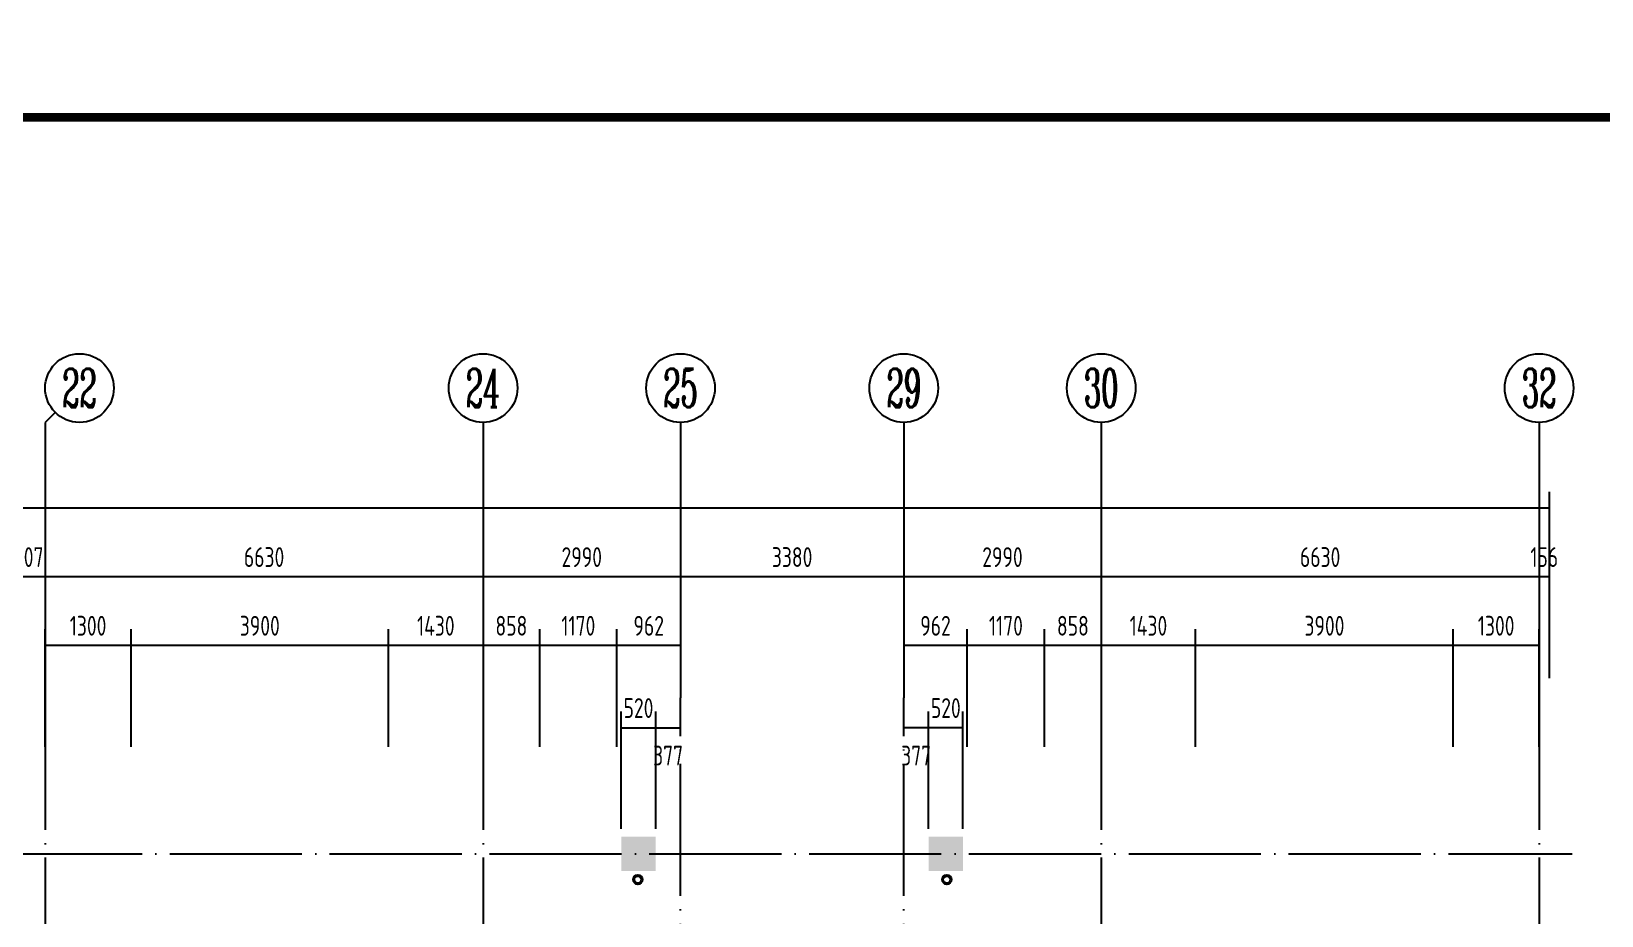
# Model space of a CAD drawing. Extents: x -726032 to 135930, y -151624 to 587044.
# Drawn here: x -435598 to -411824, y 486709 to 500099 of the extents above; entities that cross this region are included whole.
import ezdxf
from ezdxf.enums import TextEntityAlignment as Align

# ---------------------------------------------------------------- set-up
doc = ezdxf.new("R2010")
doc.units = 0
doc.header["$LTSCALE"] = 1000
doc.header["$MEASUREMENT"] = 0
doc.linetypes.add('DOTE', pattern=[2.42, 2, -0.2, 0.02, -0.2])
doc.layers.get('0').update_dxf_attribs({"linetype": 'CONTINUOUS'})
doc.layers.get('DEFPOINTS').update_dxf_attribs({"color": 1, "linetype": 'CONTINUOUS'})
for name, color, linetype in [('AXIS', 245, 'CONTINUOUS'), ('AXIS_TEXT', 7, 'CONTINUOUS'), ('COLUMN', 170, 'CONTINUOUS'), ('DOTE', 8, 'DOTE'), ('PUB_DIM', 245, 'CONTINUOUS'), ('PUB_TITLE', 1, 'CONTINUOUS'), ('雨水管', 20, 'CONTINUOUS')]:
    doc.layers.add(name, color=color, linetype=linetype)
doc.styles.add('COMPLEX', font='COMPLEX')
doc.styles.add('DIM_FONT', font='isocp.shx', dxfattribs={"width": 0.8})
doc.dimstyles.new('AXIS', dxfattribs={"dimtxt": 300, "dimasz": 1, "dimexe": 250, "dimexo": 300, "dimgap": 150, "dimtad": 1, "dimdec": 0, "dimzin": 0, "dimdsep": 46, "dimtxsty": 'DIM_FONT', "dimcen": 0.09, "dimse1": 1, "dimse2": 1, "dimclrt": 142, "dimadec": 0, "dimazin": 0, "dimtfac": 1, "dimtdec": 0, "dimtix": 1, "dimtmove": 2, "dimatfit": 3, "dimfxl": 1, "dimtolj": 1, "dimtzin": 0, "dimarcsym": 0})
doc.dimstyles.new('DIMA', dxfattribs={"dimtxt": 300, "dimasz": 1, "dimexe": 250, "dimexo": 300, "dimgap": 150, "dimtad": 1, "dimdec": 0, "dimzin": 0, "dimdsep": 46, "dimtxsty": 'DIM_FONT', "dimcen": 0.09, "dimse1": 1, "dimclrt": 142, "dimadec": 0, "dimazin": 0, "dimtfac": 1, "dimtdec": 0, "dimtix": 1, "dimtmove": 2, "dimatfit": 3, "dimfxl": 1, "dimtolj": 1, "dimtzin": 0, "dimarcsym": 0})
doc.dimstyles.new('DIMB', dxfattribs={"dimtxt": 300, "dimasz": 1, "dimexe": 250, "dimexo": 300, "dimgap": 150, "dimtad": 1, "dimdec": 0, "dimzin": 0, "dimdsep": 46, "dimtxsty": 'DIM_FONT', "dimcen": 0.09, "dimse2": 1, "dimclrt": 142, "dimadec": 0, "dimazin": 0, "dimtfac": 1, "dimtdec": 0, "dimtix": 1, "dimtmove": 2, "dimatfit": 3, "dimfxl": 1, "dimtolj": 1, "dimtzin": 0, "dimarcsym": 0})
doc.dimstyles.new('DIMN', dxfattribs={"dimtxt": 300, "dimasz": 1, "dimexe": 250, "dimexo": 300, "dimgap": 150, "dimtad": 1, "dimdec": 0, "dimzin": 0, "dimdsep": 46, "dimtxsty": 'DIM_FONT', "dimcen": 0.09, "dimclrt": 142, "dimadec": 0, "dimazin": 0, "dimtfac": 1, "dimtdec": 0, "dimtix": 1, "dimtmove": 2, "dimatfit": 3, "dimfxl": 1, "dimtolj": 1, "dimtzin": 0, "dimarcsym": 0})

# ---------------------------------------------------------------- blocks, each defined once
blk = doc.blocks.new('*D487')
at = {"layer": 'DEFPOINTS', "color": 0, "transparency": 16777216}
for p in [(-421428, 490798), (-421428, 488966), (-420258, 488966)]:
    blk.add_point(p, dxfattribs=at)
at = {"layer": 'PUB_DIM', "color": 0, "lineweight": -2, "transparency": 16777216}
for p, q in [((-421428, 489266), (-421428, 491048)), ((-420258, 489266), (-420258, 491048)), ((-420259, 490798), (-421427, 490798))]:
    blk.add_line(p, q, dxfattribs=at)
at = {"layer": 'PUB_DIM', "color": 0, "transparency": 16777216}
for points in [[(-421427, 490798), (-421427, 490798), (-421428, 490798)], [(-420259, 490798), (-420259, 490798), (-420258, 490798)]]:
    blk.add_solid(points, dxfattribs=at)
at = {"layer": 'PUB_DIM', "color": 142, "transparency": 16777216, "insert": (-420843, 491098), "char_height": 300, "attachment_point": 5, "style": 'DIM_FONT'}
blk.add_mtext('\\A1;1170', dxfattribs=at)
blk = doc.blocks.new('*D3166')
at = {"layer": 'AXIS', "color": 0, "lineweight": -2, "transparency": 16777216}
blk.add_line((-419401, 491838), (-422389, 491838), dxfattribs=at)
at = {"layer": 'AXIS', "color": 0, "transparency": 16777216}
for points in [[(-422389, 491838), (-422389, 491838), (-422390, 491838)], [(-419401, 491838), (-419401, 491838), (-419400, 491838)]]:
    blk.add_solid(points, dxfattribs=at)
at = {"layer": 'DEFPOINTS', "color": 0, "transparency": 16777216}
for p in [(-422390, 491838), (-422390, 490006), (-419400, 490006)]:
    blk.add_point(p, dxfattribs=at)
at = {"layer": 'AXIS', "color": 142, "transparency": 16777216, "insert": (-420895, 492138), "char_height": 300, "attachment_point": 5, "style": 'DIM_FONT'}
blk.add_mtext('\\A1;2990', dxfattribs=at)
blk = doc.blocks.new('*D512')
at = {"layer": 'AXIS', "color": 0, "lineweight": -2, "transparency": 16777216}
for p, q in [((-481293, 490306), (-481293, 493128)), ((-412614, 490306), (-412614, 493128)), ((-412615, 492878), (-481292, 492878))]:
    blk.add_line(p, q, dxfattribs=at)
at = {"layer": 'AXIS', "color": 0, "transparency": 16777216}
for points in [[(-481292, 492878), (-481292, 492878), (-481293, 492878)], [(-412615, 492878), (-412615, 492878), (-412614, 492878)]]:
    blk.add_solid(points, dxfattribs=at)
at = {"layer": 'DEFPOINTS', "color": 0, "transparency": 16777216}
for p in [(-481293, 492878), (-481293, 490006), (-412614, 490006)]:
    blk.add_point(p, dxfattribs=at)
at = {"layer": 'AXIS', "color": 142, "transparency": 16777216, "insert": (-446953, 493178), "char_height": 300, "attachment_point": 5, "style": 'DIM_FONT'}
blk.add_mtext('\\A1;68679', dxfattribs=at)
blk = doc.blocks.new('*D3759')
at = {"layer": 'DEFPOINTS', "color": 0, "transparency": 16777216}
for p in [(-428760, 490798), (-428760, 488966), (-427902, 488966)]:
    blk.add_point(p, dxfattribs=at)
at = {"layer": 'PUB_DIM', "color": 0, "lineweight": -2, "transparency": 16777216}
for p, q in [((-427902, 489266), (-427902, 491048)), ((-427903, 490798), (-428759, 490798))]:
    blk.add_line(p, q, dxfattribs=at)
at = {"layer": 'PUB_DIM', "color": 0, "transparency": 16777216}
for points in [[(-428759, 490798), (-428759, 490798), (-428760, 490798)], [(-427903, 490798), (-427903, 490798), (-427902, 490798)]]:
    blk.add_solid(points, dxfattribs=at)
at = {"layer": 'PUB_DIM', "color": 142, "transparency": 16777216, "insert": (-428331, 491098), "char_height": 300, "attachment_point": 5, "style": 'DIM_FONT'}
blk.add_mtext('\\A1;858', dxfattribs=at)
blk = doc.blocks.new('*D1174')
at = {"layer": 'DEFPOINTS', "color": 0, "transparency": 16777216}
for p in [(-427902, 490798), (-427902, 488966), (-426732, 488966)]:
    blk.add_point(p, dxfattribs=at)
at = {"layer": 'PUB_DIM', "color": 0, "lineweight": -2, "transparency": 16777216}
for p, q in [((-427902, 489266), (-427902, 491048)), ((-426732, 489266), (-426732, 491048)), ((-426733, 490798), (-427901, 490798))]:
    blk.add_line(p, q, dxfattribs=at)
at = {"layer": 'PUB_DIM', "color": 0, "transparency": 16777216}
for points in [[(-427901, 490798), (-427901, 490798), (-427902, 490798)], [(-426733, 490798), (-426733, 490798), (-426732, 490798)]]:
    blk.add_solid(points, dxfattribs=at)
at = {"layer": 'PUB_DIM', "color": 142, "transparency": 16777216, "insert": (-427317, 491098), "char_height": 300, "attachment_point": 5, "style": 'DIM_FONT'}
blk.add_mtext('\\A1;1170', dxfattribs=at)
blk = doc.blocks.new('*D3359')
at = {"layer": 'AXIS', "color": 0, "lineweight": -2, "transparency": 16777216}
blk.add_line((-425771, 491838), (-428759, 491838), dxfattribs=at)
at = {"layer": 'AXIS', "color": 0, "transparency": 16777216}
for points in [[(-428759, 491838), (-428759, 491838), (-428760, 491838)], [(-425771, 491838), (-425771, 491838), (-425770, 491838)]]:
    blk.add_solid(points, dxfattribs=at)
at = {"layer": 'DEFPOINTS', "color": 0, "transparency": 16777216}
for p in [(-428760, 491838), (-428760, 490006), (-425770, 490006)]:
    blk.add_point(p, dxfattribs=at)
at = {"layer": 'AXIS', "color": 142, "transparency": 16777216, "insert": (-427265, 492138), "char_height": 300, "attachment_point": 5, "style": 'DIM_FONT'}
blk.add_mtext('\\A1;2990', dxfattribs=at)
blk = doc.blocks.new('*D2413')
at = {"layer": 'DEFPOINTS', "color": 0, "transparency": 16777216}
for p in [(-426732, 490798), (-426732, 488966), (-425770, 488966)]:
    blk.add_point(p, dxfattribs=at)
at = {"layer": 'PUB_DIM', "color": 0, "lineweight": -2, "transparency": 16777216}
for p, q in [((-426732, 489266), (-426732, 491048)), ((-425771, 490798), (-426731, 490798))]:
    blk.add_line(p, q, dxfattribs=at)
at = {"layer": 'PUB_DIM', "color": 0, "transparency": 16777216}
for points in [[(-426731, 490798), (-426731, 490798), (-426732, 490798)], [(-425771, 490798), (-425771, 490798), (-425770, 490798)]]:
    blk.add_solid(points, dxfattribs=at)
at = {"layer": 'PUB_DIM', "color": 142, "transparency": 16777216, "insert": (-426251, 491098), "char_height": 300, "attachment_point": 5, "style": 'DIM_FONT'}
blk.add_mtext('\\A1;962', dxfattribs=at)
blk = doc.blocks.new('*D1175')
at = {"layer": 'DEFPOINTS', "color": 0, "transparency": 16777216}
for p in [(-435390, 490798), (-435390, 488966), (-434090, 488966)]:
    blk.add_point(p, dxfattribs=at)
at = {"layer": 'PUB_DIM', "color": 0, "lineweight": -2, "transparency": 16777216}
for p, q in [((-435390, 489266), (-435390, 491048)), ((-434090, 489266), (-434090, 491048)), ((-434091, 490798), (-435389, 490798))]:
    blk.add_line(p, q, dxfattribs=at)
at = {"layer": 'PUB_DIM', "color": 0, "transparency": 16777216}
for points in [[(-435389, 490798), (-435389, 490798), (-435390, 490798)], [(-434091, 490798), (-434091, 490798), (-434090, 490798)]]:
    blk.add_solid(points, dxfattribs=at)
at = {"layer": 'PUB_DIM', "color": 142, "transparency": 16777216, "insert": (-434740, 491098), "char_height": 300, "attachment_point": 5, "style": 'DIM_FONT'}
blk.add_mtext('\\A1;1300', dxfattribs=at)
blk = doc.blocks.new('*D3360')
at = {"layer": 'AXIS', "color": 0, "lineweight": -2, "transparency": 16777216}
for p, q in [((-435898, 491838), (-435899, 491838)), ((-435390, 491838), (-435897, 491838)), ((-435389, 491838), (-435388, 491838))]:
    blk.add_line(p, q, dxfattribs=at)
at = {"layer": 'AXIS', "color": 0, "transparency": 16777216}
for points in [[(-435898, 491838), (-435898, 491838), (-435897, 491838)], [(-435389, 491838), (-435389, 491838), (-435390, 491838)]]:
    blk.add_solid(points, dxfattribs=at)
at = {"layer": 'DEFPOINTS', "color": 0, "transparency": 16777216}
for p in [(-435897, 491838), (-435897, 490006), (-435390, 490006)]:
    blk.add_point(p, dxfattribs=at)
at = {"layer": 'AXIS', "color": 142, "transparency": 16777216, "insert": (-435643, 492138), "char_height": 300, "attachment_point": 5, "style": 'DIM_FONT'}
blk.add_mtext('\\A1;507', dxfattribs=at)
blk = doc.blocks.new('*D1176')
at = {"layer": 'DEFPOINTS', "color": 0, "transparency": 16777216}
for p in [(-434090, 490798), (-434090, 488966), (-430190, 488966)]:
    blk.add_point(p, dxfattribs=at)
at = {"layer": 'PUB_DIM', "color": 0, "lineweight": -2, "transparency": 16777216}
for p, q in [((-434090, 489266), (-434090, 491048)), ((-430190, 489266), (-430190, 491048)), ((-430191, 490798), (-434089, 490798))]:
    blk.add_line(p, q, dxfattribs=at)
at = {"layer": 'PUB_DIM', "color": 0, "transparency": 16777216}
for points in [[(-434089, 490798), (-434089, 490798), (-434090, 490798)], [(-430191, 490798), (-430191, 490798), (-430190, 490798)]]:
    blk.add_solid(points, dxfattribs=at)
at = {"layer": 'PUB_DIM', "color": 142, "transparency": 16777216, "insert": (-432140, 491098), "char_height": 300, "attachment_point": 5, "style": 'DIM_FONT'}
blk.add_mtext('\\A1;3900', dxfattribs=at)
blk = doc.blocks.new('*D3361')
at = {"layer": 'AXIS', "color": 0, "lineweight": -2, "transparency": 16777216}
blk.add_line((-428761, 491838), (-435389, 491838), dxfattribs=at)
at = {"layer": 'AXIS', "color": 0, "transparency": 16777216}
for points in [[(-435389, 491838), (-435389, 491838), (-435390, 491838)], [(-428761, 491838), (-428761, 491838), (-428760, 491838)]]:
    blk.add_solid(points, dxfattribs=at)
at = {"layer": 'DEFPOINTS', "color": 0, "transparency": 16777216}
for p in [(-435390, 491838), (-435390, 490006), (-428760, 490006)]:
    blk.add_point(p, dxfattribs=at)
at = {"layer": 'AXIS', "color": 142, "transparency": 16777216, "insert": (-432075, 492138), "char_height": 300, "attachment_point": 5, "style": 'DIM_FONT'}
blk.add_mtext('\\A1;6630', dxfattribs=at)
blk = doc.blocks.new('*D2414')
at = {"layer": 'DEFPOINTS', "color": 0, "transparency": 16777216}
for p in [(-430190, 490798), (-430190, 488966), (-428760, 488966)]:
    blk.add_point(p, dxfattribs=at)
at = {"layer": 'PUB_DIM', "color": 0, "lineweight": -2, "transparency": 16777216}
for p, q in [((-430190, 489266), (-430190, 491048)), ((-428761, 490798), (-430189, 490798))]:
    blk.add_line(p, q, dxfattribs=at)
at = {"layer": 'PUB_DIM', "color": 0, "transparency": 16777216}
for points in [[(-430189, 490798), (-430189, 490798), (-430190, 490798)], [(-428761, 490798), (-428761, 490798), (-428760, 490798)]]:
    blk.add_solid(points, dxfattribs=at)
at = {"layer": 'PUB_DIM', "color": 142, "transparency": 16777216, "insert": (-429475, 491098), "char_height": 300, "attachment_point": 5, "style": 'DIM_FONT'}
blk.add_mtext('\\A1;1430', dxfattribs=at)
blk = doc.blocks.new('*D3366')
at = {"layer": 'AXIS', "color": 0, "lineweight": -2, "transparency": 16777216}
blk.add_line((-422391, 491838), (-425769, 491838), dxfattribs=at)
at = {"layer": 'AXIS', "color": 0, "transparency": 16777216}
for points in [[(-425769, 491838), (-425769, 491838), (-425770, 491838)], [(-422391, 491838), (-422391, 491838), (-422390, 491838)]]:
    blk.add_solid(points, dxfattribs=at)
at = {"layer": 'DEFPOINTS', "color": 0, "transparency": 16777216}
for p in [(-425770, 491838), (-425770, 490006), (-422390, 490006)]:
    blk.add_point(p, dxfattribs=at)
at = {"layer": 'AXIS', "color": 142, "transparency": 16777216, "insert": (-424080, 492138), "char_height": 300, "attachment_point": 5, "style": 'DIM_FONT'}
blk.add_mtext('\\A1;3380', dxfattribs=at)
blk = doc.blocks.new('*D3763')
at = {"layer": 'DEFPOINTS', "color": 0, "transparency": 16777216}
for p in [(-422390, 490798), (-422390, 488966), (-421428, 488966)]:
    blk.add_point(p, dxfattribs=at)
at = {"layer": 'PUB_DIM', "color": 0, "lineweight": -2, "transparency": 16777216}
for p, q in [((-421428, 489266), (-421428, 491048)), ((-421429, 490798), (-422389, 490798))]:
    blk.add_line(p, q, dxfattribs=at)
at = {"layer": 'PUB_DIM', "color": 0, "transparency": 16777216}
for points in [[(-422389, 490798), (-422389, 490798), (-422390, 490798)], [(-421429, 490798), (-421429, 490798), (-421428, 490798)]]:
    blk.add_solid(points, dxfattribs=at)
at = {"layer": 'PUB_DIM', "color": 142, "transparency": 16777216, "insert": (-421909, 491098), "char_height": 300, "attachment_point": 5, "style": 'DIM_FONT'}
blk.add_mtext('\\A1;962', dxfattribs=at)
blk = doc.blocks.new('*D1270')
at = {"layer": 'DEFPOINTS', "color": 0, "transparency": 16777216}
for p in [(-422013, 489552), (-422013, 487721), (-421493, 487721)]:
    blk.add_point(p, dxfattribs=at)
at = {"layer": 'PUB_DIM', "color": 0, "lineweight": -2, "transparency": 16777216}
for p, q in [((-422013, 488021), (-422013, 489802)), ((-421493, 488021), (-421493, 489802)), ((-422014, 489552), (-422015, 489552)), ((-421493, 489552), (-422013, 489552)), ((-421492, 489552), (-421491, 489552))]:
    blk.add_line(p, q, dxfattribs=at)
at = {"layer": 'PUB_DIM', "color": 0, "transparency": 16777216}
for points in [[(-422014, 489553), (-422014, 489552), (-422013, 489552)], [(-421492, 489553), (-421492, 489552), (-421493, 489552)]]:
    blk.add_solid(points, dxfattribs=at)
at = {"layer": 'PUB_DIM', "color": 142, "transparency": 16777216, "insert": (-421753, 489852), "char_height": 300, "attachment_point": 5, "style": 'DIM_FONT'}
blk.add_mtext('\\A1;520', dxfattribs=at)
blk = doc.blocks.new('*D1271')
at = {"layer": 'DEFPOINTS', "color": 0, "transparency": 16777216}
for p in [(-426146, 489552), (-426666, 487721), (-426146, 487721)]:
    blk.add_point(p, dxfattribs=at)
at = {"layer": 'PUB_DIM', "color": 0, "lineweight": -2, "transparency": 16777216}
for p, q in [((-426666, 488021), (-426666, 489802)), ((-426146, 488021), (-426146, 489802)), ((-426667, 489552), (-426668, 489552)), ((-426666, 489552), (-426146, 489552)), ((-426145, 489552), (-426144, 489552))]:
    blk.add_line(p, q, dxfattribs=at)
at = {"layer": 'PUB_DIM', "color": 0, "transparency": 16777216}
for points in [[(-426667, 489553), (-426667, 489552), (-426666, 489552)], [(-426145, 489553), (-426145, 489552), (-426146, 489552)]]:
    blk.add_solid(points, dxfattribs=at)
at = {"layer": 'PUB_DIM', "color": 142, "transparency": 16777216, "insert": (-426406, 489852), "char_height": 300, "attachment_point": 5, "style": 'DIM_FONT'}
blk.add_mtext('\\A1;520', dxfattribs=at)
blk = doc.blocks.new('*D3795')
at = {"layer": 'DEFPOINTS', "color": 0, "transparency": 16777216}
for p in [(-425770, 489552), (-426146, 487721), (-425770, 487721)]:
    blk.add_point(p, dxfattribs=at)
at = {"layer": 'PUB_DIM', "color": 0, "lineweight": -2, "transparency": 16777216}
for p, q in [((-426146, 488021), (-426146, 489802)), ((-426145, 489552), (-425771, 489552))]:
    blk.add_line(p, q, dxfattribs=at)
at = {"layer": 'PUB_DIM', "color": 0, "transparency": 16777216}
for points in [[(-426145, 489553), (-426145, 489552), (-426146, 489552)], [(-425771, 489553), (-425771, 489552), (-425770, 489552)]]:
    blk.add_solid(points, dxfattribs=at)
at = {"layer": 'PUB_DIM', "color": 142, "transparency": 16777216, "insert": (-425958, 489132), "char_height": 300, "attachment_point": 5, "style": 'DIM_FONT'}
blk.add_mtext('\\A1;377', dxfattribs=at)
blk = doc.blocks.new('*D3797')
at = {"layer": 'DEFPOINTS', "color": 0, "transparency": 16777216}
for p in [(-422390, 489552), (-422390, 487721), (-422013, 487721)]:
    blk.add_point(p, dxfattribs=at)
at = {"layer": 'PUB_DIM', "color": 0, "lineweight": -2, "transparency": 16777216}
for p, q in [((-422013, 488021), (-422013, 489802)), ((-422014, 489552), (-422389, 489552))]:
    blk.add_line(p, q, dxfattribs=at)
at = {"layer": 'PUB_DIM', "color": 0, "transparency": 16777216}
for points in [[(-422389, 489553), (-422389, 489552), (-422390, 489552)], [(-422014, 489553), (-422014, 489552), (-422013, 489552)]]:
    blk.add_solid(points, dxfattribs=at)
at = {"layer": 'PUB_DIM', "color": 142, "transparency": 16777216, "insert": (-422202, 489132), "char_height": 300, "attachment_point": 5, "style": 'DIM_FONT'}
blk.add_mtext('\\A1;377', dxfattribs=at)
blk = doc.blocks.new('_AXISO2')
blk.add_line((0.354, 0.146), (0.5, 0))
blk.add_circle((0, 0.5), 0.5)
at = {"layer": 'AXIS_TEXT', "style": 'COMPLEX', "width": 1.041667}
blk.add_attdef('A', text='', height=0.56, dxfattribs=at).set_placement((-0.25, 0.22), (0.25, 0.22), align=Align.FIT)
blk = doc.blocks.new('_AXISO')
blk.add_circle((0, 0), 0.5)
at = {"layer": 'AXIS_TEXT', "style": 'COMPLEX', "width": 1.041667}
blk.add_attdef('A', text='', height=0.56, dxfattribs=at).set_placement((-0.25, -0.28), (0.25, -0.28), align=Align.FIT)
blk = doc.blocks.new('*D1426')
at = {"layer": 'DEFPOINTS', "color": 0, "transparency": 16777216}
for p in [(-414070, 490798), (-414070, 488966), (-412770, 488966)]:
    blk.add_point(p, dxfattribs=at)
at = {"layer": 'PUB_DIM', "color": 0, "lineweight": -2, "transparency": 16777216}
for p, q in [((-414070, 489266), (-414070, 491048)), ((-412770, 489266), (-412770, 491048)), ((-412771, 490798), (-414069, 490798))]:
    blk.add_line(p, q, dxfattribs=at)
at = {"layer": 'PUB_DIM', "color": 0, "transparency": 16777216}
for points in [[(-414069, 490798), (-414069, 490798), (-414070, 490798)], [(-412771, 490798), (-412771, 490798), (-412770, 490798)]]:
    blk.add_solid(points, dxfattribs=at)
at = {"layer": 'PUB_DIM', "color": 142, "transparency": 16777216, "insert": (-413420, 491098), "char_height": 300, "attachment_point": 5, "style": 'DIM_FONT'}
blk.add_mtext('\\A1;1300', dxfattribs=at)
blk = doc.blocks.new('*D3445')
at = {"layer": 'AXIS', "color": 0, "lineweight": -2, "transparency": 16777216}
for p, q in [((-412771, 491838), (-412772, 491838)), ((-412614, 491838), (-412770, 491838)), ((-412613, 491838), (-412612, 491838))]:
    blk.add_line(p, q, dxfattribs=at)
at = {"layer": 'AXIS', "color": 0, "transparency": 16777216}
for points in [[(-412771, 491838), (-412771, 491838), (-412770, 491838)], [(-412613, 491838), (-412613, 491838), (-412614, 491838)]]:
    blk.add_solid(points, dxfattribs=at)
at = {"layer": 'DEFPOINTS', "color": 0, "transparency": 16777216}
for p in [(-412770, 491838), (-412770, 490006), (-412614, 490006)]:
    blk.add_point(p, dxfattribs=at)
at = {"layer": 'AXIS', "color": 142, "transparency": 16777216, "insert": (-412692, 492138), "char_height": 300, "attachment_point": 5, "style": 'DIM_FONT'}
blk.add_mtext('\\A1;156', dxfattribs=at)
blk = doc.blocks.new('*D2668')
at = {"layer": 'DEFPOINTS', "color": 0, "transparency": 16777216}
for p in [(-420258, 490798), (-420258, 488966), (-419400, 488966)]:
    blk.add_point(p, dxfattribs=at)
at = {"layer": 'PUB_DIM', "color": 0, "lineweight": -2, "transparency": 16777216}
for p, q in [((-420258, 489266), (-420258, 491048)), ((-419401, 490798), (-420257, 490798))]:
    blk.add_line(p, q, dxfattribs=at)
at = {"layer": 'PUB_DIM', "color": 0, "transparency": 16777216}
for points in [[(-420257, 490798), (-420257, 490798), (-420258, 490798)], [(-419401, 490798), (-419401, 490798), (-419400, 490798)]]:
    blk.add_solid(points, dxfattribs=at)
at = {"layer": 'PUB_DIM', "color": 142, "transparency": 16777216, "insert": (-419829, 491098), "char_height": 300, "attachment_point": 5, "style": 'DIM_FONT'}
blk.add_mtext('\\A1;858', dxfattribs=at)
blk = doc.blocks.new('*D3842')
at = {"layer": 'DEFPOINTS', "color": 0, "transparency": 16777216}
for p in [(-419400, 490798), (-419400, 488966), (-417970, 488966)]:
    blk.add_point(p, dxfattribs=at)
at = {"layer": 'PUB_DIM', "color": 0, "lineweight": -2, "transparency": 16777216}
for p, q in [((-417970, 489266), (-417970, 491048)), ((-417971, 490798), (-419399, 490798))]:
    blk.add_line(p, q, dxfattribs=at)
at = {"layer": 'PUB_DIM', "color": 0, "transparency": 16777216}
for points in [[(-419399, 490798), (-419399, 490798), (-419400, 490798)], [(-417971, 490798), (-417971, 490798), (-417970, 490798)]]:
    blk.add_solid(points, dxfattribs=at)
at = {"layer": 'PUB_DIM', "color": 142, "transparency": 16777216, "insert": (-418685, 491098), "char_height": 300, "attachment_point": 5, "style": 'DIM_FONT'}
blk.add_mtext('\\A1;1430', dxfattribs=at)
blk = doc.blocks.new('*D3446')
at = {"layer": 'AXIS', "color": 0, "lineweight": -2, "transparency": 16777216}
blk.add_line((-412771, 491838), (-419399, 491838), dxfattribs=at)
at = {"layer": 'AXIS', "color": 0, "transparency": 16777216}
for points in [[(-419399, 491838), (-419399, 491838), (-419400, 491838)], [(-412771, 491838), (-412771, 491838), (-412770, 491838)]]:
    blk.add_solid(points, dxfattribs=at)
at = {"layer": 'DEFPOINTS', "color": 0, "transparency": 16777216}
for p in [(-419400, 491838), (-419400, 490006), (-412770, 490006)]:
    blk.add_point(p, dxfattribs=at)
at = {"layer": 'AXIS', "color": 142, "transparency": 16777216, "insert": (-416085, 492138), "char_height": 300, "attachment_point": 5, "style": 'DIM_FONT'}
blk.add_mtext('\\A1;6630', dxfattribs=at)
blk = doc.blocks.new('*D1427')
at = {"layer": 'DEFPOINTS', "color": 0, "transparency": 16777216}
for p in [(-417970, 490798), (-417970, 488966), (-414070, 488966)]:
    blk.add_point(p, dxfattribs=at)
at = {"layer": 'PUB_DIM', "color": 0, "lineweight": -2, "transparency": 16777216}
for p, q in [((-417970, 489266), (-417970, 491048)), ((-414070, 489266), (-414070, 491048)), ((-414071, 490798), (-417969, 490798))]:
    blk.add_line(p, q, dxfattribs=at)
at = {"layer": 'PUB_DIM', "color": 0, "transparency": 16777216}
for points in [[(-417969, 490798), (-417969, 490798), (-417970, 490798)], [(-414071, 490798), (-414071, 490798), (-414070, 490798)]]:
    blk.add_solid(points, dxfattribs=at)
at = {"layer": 'PUB_DIM', "color": 142, "transparency": 16777216, "insert": (-416020, 491098), "char_height": 300, "attachment_point": 5, "style": 'DIM_FONT'}
blk.add_mtext('\\A1;3900', dxfattribs=at)

msp = doc.modelspace()

# ---------------------------------------------------------------- linework, layer by layer
at = {"layer": 'AXIS'}
for p, q in [((-435389.9, 494177.9), (-435389.9, 490006.5)), ((-428759.9, 494177.9), (-428759.9, 490006.5)), ((-425769.9, 494177.9), (-425769.9, 490006.5)), ((-422389.9, 494177.9), (-422389.9, 490006.5)), ((-419399.9, 494177.9), (-419399.9, 490006.5)), ((-412769.9, 494177.9), (-412769.9, 490006.5))]:
    msp.add_line(p, q, dxfattribs=at)
at = {"layer": 'COLUMN'}
for points in [[(-426667.3, 487906.9), (-426667.3, 487386.9), (-426147.3, 487906.9), (-426147.3, 487386.9)], [(-422013.3, 487386.9), (-422013.3, 487906.9), (-421493.3, 487386.9), (-421493.3, 487906.9)]]:
    msp.add_solid(points, dxfattribs=at)
at = {"layer": 'DOTE'}
for p, q in [((-435389.9, 490006.5), (-435389.9, 459534.9)), ((-428759.9, 490006.5), (-428759.9, 459534.9)), ((-425769.9, 474906.9), (-425769.9, 490006.5)), ((-422389.9, 474906.9), (-422389.9, 490006.5)), ((-419399.9, 490006.5), (-419399.9, 459534.9)), ((-412769.9, 490006.5), (-412769.9, 459534.9)), ((-481902.2, 487646.9), (-412270.4, 487646.9))]:
    msp.add_line(p, q, dxfattribs=at)
at = {"layer": 'PUB_TITLE'}
for points, const_width in [([(-495405.4, 445498.4), (-398815.4, 445498.4), (-398815.4, 500098.4), (-495405.4, 500098.4)], 0.234), ([(-492805.4, 446798.4), (-400115.4, 446798.4), (-400115.4, 498798.4), (-492805.4, 498798.4)], 130)]:
    msp.add_lwpolyline(points, close=True, dxfattribs=dict(at, const_width=const_width))
at = {"layer": '雨水管'}
for centre, radius in [((-426416.5, 487253.4), 71.5), ((-426416.5, 487253.4), 52), ((-421738.8, 487253.4), 71.5), ((-421738.8, 487253.4), 52)]:
    msp.add_circle(centre, radius, dxfattribs=at)

# ---------------------------------------------------------------- block references
at = {"layer": 'AXIS'}
ref = msp.add_blockref('_AXISO2', (-435389.9, 494697.9), dxfattribs=dict(at, xscale=1040, yscale=1040, zscale=1040, rotation=270))
ref.add_attrib('A', '22', dxfattribs={"layer": 'AXIS_TEXT', "height": 582.4, "style": 'COMPLEX', "width": 0.551471}).set_placement((-435129.9, 494406.7), (-434609.9, 494406.7), align=Align.FIT)
ref = msp.add_blockref('_AXISO', (-428759.9, 494697.9), dxfattribs=dict(at, xscale=1040, yscale=1040, zscale=1040))
ref.add_attrib('A', '24', dxfattribs={"layer": 'AXIS_TEXT', "height": 582.4, "style": 'COMPLEX', "width": 0.520833}).set_placement((-429019.9, 494406.7), (-428499.9, 494406.7), align=Align.FIT)
ref = msp.add_blockref('_AXISO', (-425769.9, 494697.9), dxfattribs=dict(at, xscale=1040, yscale=1040, zscale=1040))
ref.add_attrib('A', '25', dxfattribs={"layer": 'AXIS_TEXT', "height": 582.4, "style": 'COMPLEX', "width": 0.551471}).set_placement((-426029.9, 494406.7), (-425509.9, 494406.7), align=Align.FIT)
ref = msp.add_blockref('_AXISO', (-422389.9, 494697.9), dxfattribs=dict(at, xscale=1040, yscale=1040, zscale=1040))
ref.add_attrib('A', '29', dxfattribs={"layer": 'AXIS_TEXT', "height": 582.4, "style": 'COMPLEX', "width": 0.551471}).set_placement((-422649.9, 494406.7), (-422129.9, 494406.7), align=Align.FIT)
ref = msp.add_blockref('_AXISO', (-419399.9, 494697.9), dxfattribs=dict(at, xscale=1040, yscale=1040, zscale=1040))
ref.add_attrib('A', '30', dxfattribs={"layer": 'AXIS_TEXT', "height": 582.4, "style": 'COMPLEX', "width": 0.568182}).set_placement((-419659.9, 494406.7), (-419139.9, 494406.7), align=Align.FIT)
ref = msp.add_blockref('_AXISO', (-412769.9, 494697.9), dxfattribs=dict(at, xscale=1040, yscale=1040, zscale=1040))
ref.add_attrib('A', '32', dxfattribs={"layer": 'AXIS_TEXT', "height": 582.4, "style": 'COMPLEX', "width": 0.568182}).set_placement((-413029.9, 494406.7), (-412509.9, 494406.7), align=Align.FIT)

# ---------------------------------------------------------------- dimensions: what is measured, and where the dimension line sits
for p1, p2, distance, dimstyle, picture, middle in [((-412613.9, 490006.5), (-481292.9, 490006.5), -2871.4, 'DIMN', '*D512', (-446953.4, 493177.9)), ((-419399.9, 490006.5), (-422389.9, 490006.5), -1831.4, 'AXIS', '*D3166', (-420894.9, 492137.9)), ((-412769.9, 490006.5), (-419399.9, 490006.5), -1831.4, 'AXIS', '*D3446', (-416084.9, 492137.9)), ((-412613.9, 490006.5), (-412769.9, 490006.5), -1831.4, 'AXIS', '*D3445', (-412691.9, 492137.9))]:
    dim = msp.add_aligned_dim(p1=p1, p2=p2, distance=distance, dimstyle=dimstyle, dxfattribs=at)
    dim.commit()
    dim.dimension.update_dxf_attribs({"geometry": picture, "text_midpoint": middle})
for base, p1, p2, picture, middle in [((-435896.9, 491837.9), (-435389.9, 490006.5), (-435896.9, 490006.5), '*D3360', (-435643.4, 492137.9)), ((-435389.9, 491837.9), (-428759.9, 490006.5), (-435389.9, 490006.5), '*D3361', (-432074.9, 492137.9)), ((-428759.9, 491837.9), (-425769.9, 490006.5), (-428759.9, 490006.5), '*D3359', (-427264.9, 492137.9)), ((-425769.9, 491837.9), (-422389.9, 490006.5), (-425769.9, 490006.5), '*D3366', (-424079.9, 492137.9))]:
    dim = msp.add_linear_dim(base=base, p1=p1, p2=p2, dimstyle='AXIS', dxfattribs=at)
    dim.commit()
    dim.dimension.update_dxf_attribs({"geometry": picture, "text_midpoint": middle})
at = {"layer": 'PUB_DIM'}
for base, p1, p2, dimstyle, picture, middle in [((-435389.9, 490797.9), (-434089.9, 488966.5), (-435389.9, 488966.5), 'DIMN', '*D1175', (-434739.9, 491097.9)), ((-434089.9, 490797.9), (-430189.9, 488966.5), (-434089.9, 488966.5), 'DIMN', '*D1176', (-432139.9, 491097.9)), ((-430189.9, 490797.9), (-428759.9, 488966.5), (-430189.9, 488966.5), 'DIMA', '*D2414', (-429474.9, 491097.9)), ((-428759.9, 490797.9), (-427901.9, 488966.5), (-428759.9, 488966.5), 'DIMB', '*D3759', (-428330.9, 491097.9)), ((-427901.9, 490797.9), (-426731.9, 488966.5), (-427901.9, 488966.5), 'DIMN', '*D1174', (-427316.9, 491097.9)), ((-426731.9, 490797.9), (-425769.9, 488966.5), (-426731.9, 488966.5), 'DIMA', '*D2413', (-426250.9, 491098)), ((-422389.9, 490797.9), (-421427.9, 488966.5), (-422389.9, 488966.5), 'DIMB', '*D3763', (-421908.9, 491098)), ((-421427.9, 490797.9), (-420257.9, 488966.5), (-421427.9, 488966.5), 'DIMN', '*D487', (-420842.9, 491097.9)), ((-420257.9, 490797.9), (-419399.9, 488966.5), (-420257.9, 488966.5), 'DIMA', '*D2668', (-419828.9, 491097.9)), ((-419399.9, 490797.9), (-417969.9, 488966.5), (-419399.9, 488966.5), 'DIMB', '*D3842', (-418684.9, 491097.9)), ((-417969.9, 490797.9), (-414069.9, 488966.5), (-417969.9, 488966.5), 'DIMN', '*D1427', (-416019.9, 491097.9)), ((-414069.9, 490797.9), (-412769.9, 488966.5), (-414069.9, 488966.5), 'DIMN', '*D1426', (-413419.9, 491097.9)), ((-426146.5, 489552.3), (-426666.5, 487720.9), (-426146.5, 487720.9), 'DIMN', '*D1271', (-426406.5, 489852.4)), ((-422013.3, 489552.3), (-421493.3, 487720.9), (-422013.3, 487720.9), 'DIMN', '*D1270', (-421753.3, 489852.4))]:
    dim = msp.add_linear_dim(base=base, p1=p1, p2=p2, dimstyle=dimstyle, dxfattribs=at)
    dim.commit()
    dim.dimension.update_dxf_attribs({"geometry": picture, "text_midpoint": middle})
for base, p1, p2, picture, middle in [((-425769.9, 489552.3), (-426146.5, 487720.9), (-425769.9, 487720.9), '*D3795', (-425958.2, 489132.4)), ((-422389.9, 489552.3), (-422013.3, 487720.9), (-422389.9, 487720.9), '*D3797', (-422201.6, 489132.4))]:
    dim = msp.add_linear_dim(base=base, p1=p1, p2=p2, dimstyle='DIMB', dxfattribs=at)
    dim.commit()
    dim.dimension.update_dxf_attribs({"geometry": picture, "text_midpoint": middle, "dimtype": 160})

doc.saveas('drawing.dxf')
